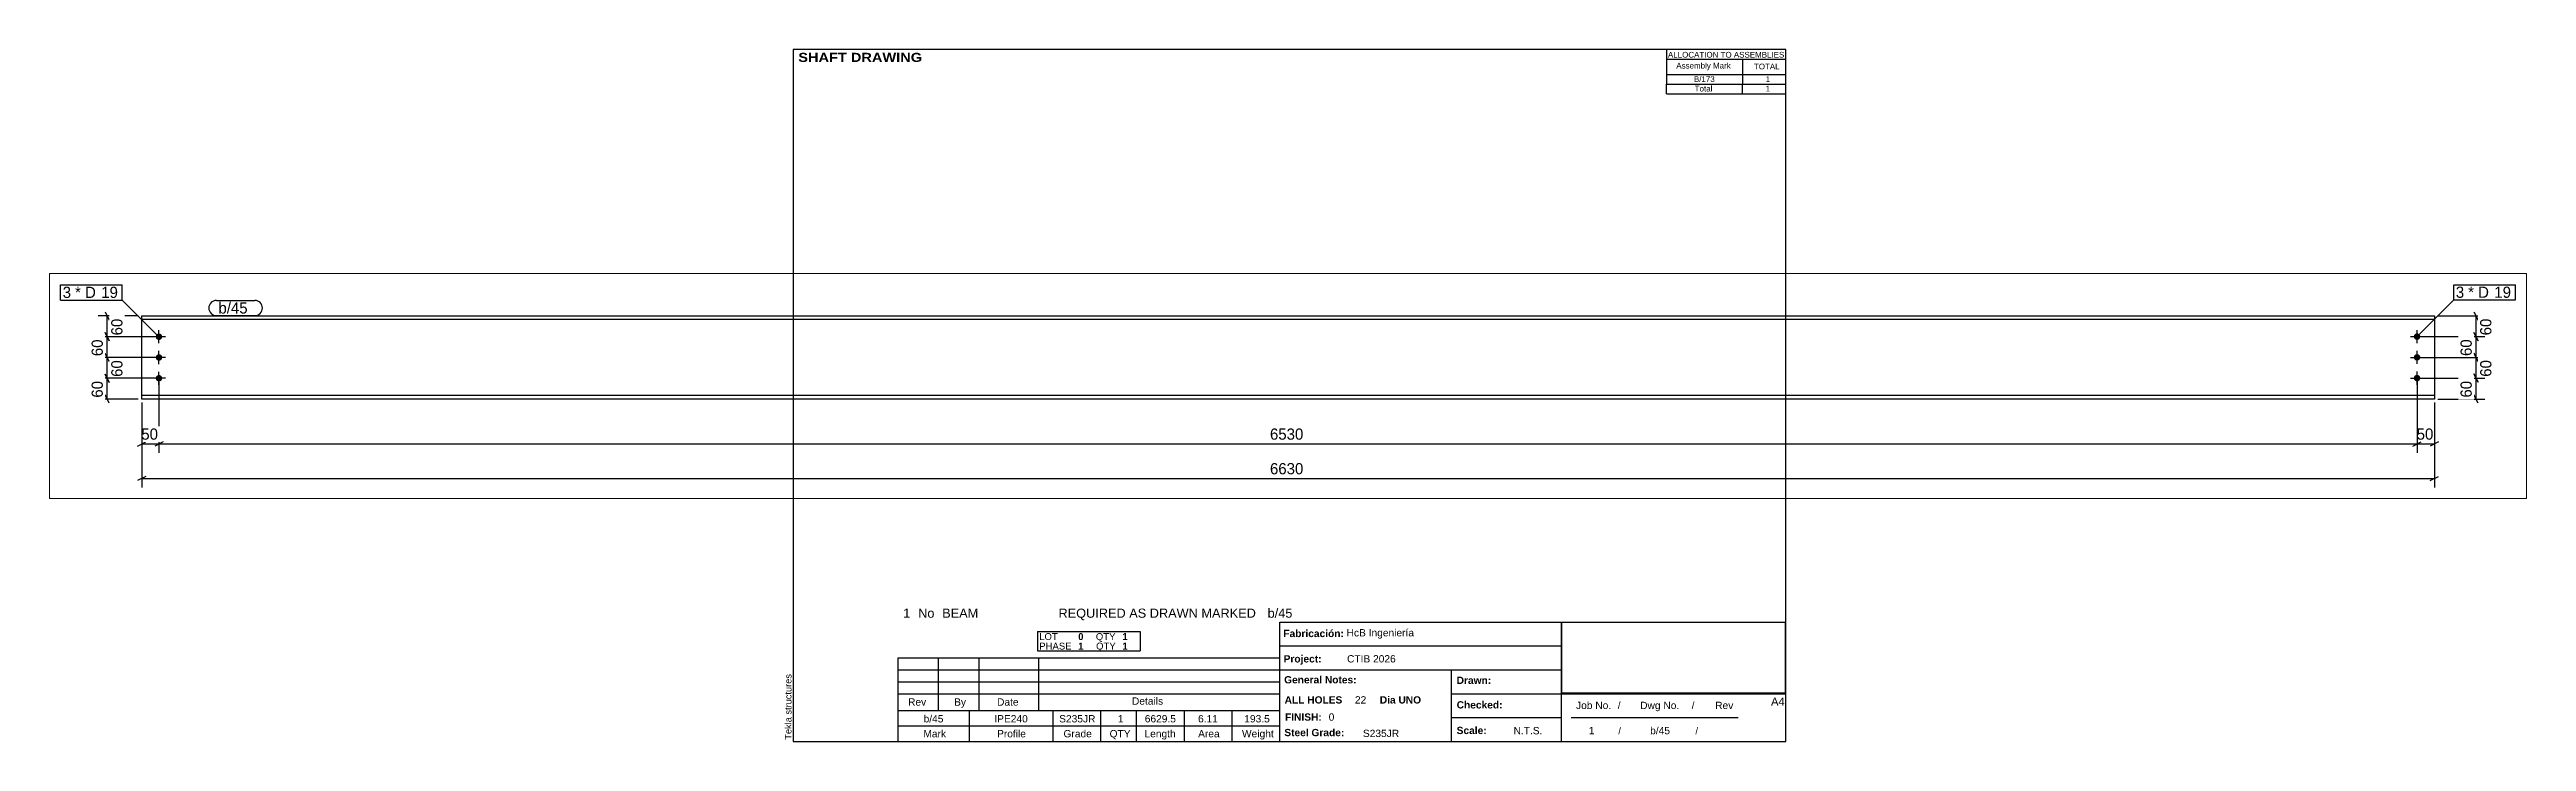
# Paper-space layout 'Layout1' of a CAD drawing. Header units: millimetres. Extents: x -210 to 506, y 5 to 205.
# The model-space entities are those that its viewports show. They can reach past a viewport. Long polylines and large blocks are cut down to what shows.
import ezdxf

# ---------------------------------------------------------------- set-up
doc = ezdxf.new("R2010")
doc.units = ezdxf.units.MM
doc.layers.add('Viewport layer', color=7, linetype='Continuous', plot=False)
doc.styles.add('Arial', font='ARIAL.TTF', dxfattribs={"height": 0.2})
doc.styles.add('Arial Black', font='ARIBLK.TTF', dxfattribs={"height": 0.2})
doc.styles.add('Arial Bold', font='ARIALBD.TTF', dxfattribs={"height": 0.2})
doc.styles.add('Comic Sans MS', font='COMIC.TTF', dxfattribs={"height": 0.2})

msp = doc.modelspace()

# ---------------------------------------------------------------- hatches: boundary and pattern name
at = {"linetype": 'Continuous'}
for points in [[(306.9, 467.6, -1), (325.9, 467.6, -1)], [(6836.4, 468, -1), (6855.4, 468, -1)], [(306.9, 407.6, -1), (325.9, 407.6, -1)], [(6836.4, 408, -1), (6855.4, 408, -1)], [(306.9, 347.6, -1), (325.9, 347.6, -1)], [(6836.4, 348, -1), (6855.4, 348, -1)]]:
    msp.add_hatch(color=3, dxfattribs=at).paths.add_polyline_path(points)

# ---------------------------------------------------------------- linework, layer by layer
at = {"color": 8, "linetype": 'Continuous'}
for p, q in [((256.4, 527.6), (140.8, 527.6)), ((160.4, 539.6), (172.4, 515.6)), ((166.4, 467.6), (166.4, 527.6)), ((6905.9, 527.6), (7044.8, 527.6)), ((7010.4, 539.6), (7022.4, 515.6)), ((7016.4, 468), (7016.4, 527.6)), ((306.4, 467.6), (140.8, 467.6)), ((172.4, 455.6), (160.4, 479.6)), ((6855.9, 468), (7044.8, 468)), ((7022.4, 456), (7010.4, 480)), ((306.4, 407.6), (140.8, 407.6)), ((160.4, 419.6), (172.4, 395.6)), ((172.4, 335.6), (160.4, 359.6)), ((166.4, 347.6), (166.4, 407.6)), ((6855.9, 408), (7042, 408)), ((7022.4, 396), (7010.4, 420)), ((7022.4, 336), (7010.4, 360)), ((256.4, 287.6), (138, 287.6)), ((306.4, 347.6), (140.8, 347.6)), ((172.4, 275.6), (160.4, 299.6)), ((316.4, 337.6), (316.4, 132)), ((316.4, 337.6), (316.4, 132)), ((6845.9, 338), (6845.9, 132)), ((6855.9, 348), (7044.8, 348)), ((6905.9, 287.6), (7042, 287.6)), ((7022.4, 275.6), (7010.4, 299.6)), ((266.4, 277.6), (266.4, 132)), ((6895.9, 277.6), (6895.9, 132)), ((254.4, 151.6), (278.4, 163.6)), ((266.4, 157.6), (316.4, 157.6)), ((328.4, 163.6), (304.4, 151.6)), ((328.4, 163.6), (304.4, 151.6)), ((6833.9, 151.6), (6857.9, 163.6)), ((6845.9, 157.6), (6895.9, 157.6)), ((6907.9, 163.6), (6883.9, 151.6)), ((278.4, 63.6), (254.4, 51.6)), ((266.4, 57.6), (6895.9, 57.6)), ((6883.9, 51.6), (6907.9, 63.6))]:
    msp.add_line(p, q, dxfattribs=at)
at = {"color": 7, "linetype": 'Continuous'}
for p, q in [((266.4, 287.6), (266.4, 527.6)), ((266.4, 527.6), (6895.9, 527.6)), ((6895.9, 517.8), (266.4, 517.8)), ((6895.9, 527.6), (6895.9, 287.6)), ((6895.9, 297.4), (266.4, 297.4)), ((6895.9, 287.6), (266.4, 287.6))]:
    msp.add_line(p, q, dxfattribs=at)
at = {"color": 3, "linetype": 'Continuous'}
for p, q in [((335.4, 467.6), (297.4, 467.6)), ((316.4, 448.6), (316.4, 486.6)), ((6826.9, 468), (6864.9, 468)), ((6845.9, 449), (6845.9, 487)), ((335.4, 407.6), (297.4, 407.6)), ((316.4, 388.6), (316.4, 426.6)), ((316.4, 328.6), (316.4, 366.6)), ((6826.9, 408), (6864.9, 408)), ((6845.9, 389), (6845.9, 427)), ((6845.9, 329), (6845.9, 367)), ((335.4, 347.6), (297.4, 347.6)), ((6826.9, 348), (6864.9, 348))]:
    msp.add_line(p, q, dxfattribs=at)

# ---------------------------------------------------------------- wipeouts: each hides what was drawn before it
at = {"color": 0}
for points in [[(64.1, 579.7), (64.1, 611.7), (38, 611.7), (38, 579.7)], [(6984, 580.1), (6984, 612.1), (6958, 612.1), (6958, 580.1)]]:
    msp.add_wipeout(points, dxfattribs=at)

# ---------------------------------------------------------------- next in the draw order: wipeouts: each hides what was drawn before it
for points in [[(64.1, 579.7), (64.1, 611.7), (38, 611.7), (38, 579.7)], [(6984, 580.1), (6984, 612.1), (6958, 612.1), (6958, 580.1)], [(217.2, 530.1), (172.4, 530.1), (172.4, 465.1), (217.2, 465.1)], [(587.7, 534.6), (587.7, 566.6), (488.4, 566.6), (488.4, 534.6)], [(7067.2, 530.3), (7022.4, 530.3), (7022.4, 465.3), (7067.2, 465.3)], [(217.2, 410.1), (172.4, 410.1), (172.4, 345.1), (217.2, 345.1)], [(6903.4, 163.6), (6903.4, 208.4), (6838.4, 208.4), (6838.4, 163.6)], [(3639.7, 63.6), (3639.7, 108.4), (3522.6, 108.4), (3522.6, 63.6)]]:
    msp.add_wipeout(points, dxfattribs=at)

# ---------------------------------------------------------------- next in the draw order: linework, layer by layer
at = {"color": 7, "linetype": 'Continuous'}
for p, q in [((32, 573.7), (32, 617.7)), ((6952, 574.1), (6952, 618.1))]:
    msp.add_line(p, q, dxfattribs=at)
at = {"color": 8, "linetype": 'Continuous'}
for p, q in [((306.4, 467.6), (138, 467.6)), ((160.4, 479.6), (172.4, 455.6)), ((166.4, 407.6), (166.4, 467.6)), ((6855.9, 468), (7042, 468)), ((7010.4, 480), (7022.4, 456)), ((7016.4, 408), (7016.4, 468)), ((306.4, 407.6), (138, 407.6)), ((172.4, 395.6), (160.4, 419.6)), ((160.4, 359.6), (172.4, 335.6)), ((306.4, 347.6), (138, 347.6)), ((166.4, 287.6), (166.4, 347.6)), ((6845.9, 338), (6845.9, 132)), ((6895.9, 277.6), (6895.9, 32)), ((316.4, 157.6), (6845.9, 157.6)), ((6833.9, 151.6), (6857.9, 163.6))]:
    msp.add_line(p, q, dxfattribs=at)

# ---------------------------------------------------------------- next in the draw order: texts
at = {"color": 3, "style": 'Comic Sans MS'}
for p in [(210.8, 471.5), (7060.8, 471.7), (210.8, 351.5)]:
    msp.add_text('60', height=32.38, rotation=90.00021, dxfattribs=at).set_placement(p)
for s, p in [('50', (6844.8, 170)), ('6630', (3529, 70))]:
    msp.add_text(s, height=32.38, dxfattribs=at).set_placement(p)

# ---------------------------------------------------------------- next in the draw order: wipeouts: each hides what was drawn before it
at = {"color": 0}
for points in [[(139.9, 579.7), (139.9, 611.7), (73.7, 611.7), (73.7, 579.7)], [(7059.8, 580.1), (7059.8, 612.1), (6993.6, 612.1), (6993.6, 580.1)], [(587.7, 534.6), (587.7, 566.6), (488.4, 566.6), (488.4, 534.6)]]:
    msp.add_wipeout(points, dxfattribs=at)

# ---------------------------------------------------------------- next in the draw order: linework, layer by layer
at = {"color": 7, "linetype": 'Continuous'}
for p, q in [((482.4, 572.6), (593.7, 572.6)), ((482.4, 528.6), (593.7, 528.6))]:
    msp.add_line(p, q, dxfattribs=at)
for centre, start, end in [((482.4, 550.6), 90, 270), ((593.7, 550.6), 270, 90)]:
    msp.add_arc(centre, 22, start, end, dxfattribs=at)

# ---------------------------------------------------------------- next in the draw order: texts
at = {"color": 3, "style": 'Comic Sans MS'}
msp.add_text('b/45', height=32.38, dxfattribs=at).set_placement((488.4, 534.6))

# ---------------------------------------------------------------- next in the draw order: wipeouts: each hides what was drawn before it
at = {"color": 0}
for points in [[(139.9, 579.7), (139.9, 611.7), (73.7, 611.7), (73.7, 579.7)], [(7059.8, 580.1), (7059.8, 612.1), (6993.6, 612.1), (6993.6, 580.1)], [(160.4, 470.1), (115.6, 470.1), (115.6, 405.1), (160.4, 405.1)], [(7010.4, 470.5), (6965.6, 470.5), (6965.6, 405.5), (7010.4, 405.5)], [(160.4, 350.1), (115.6, 350.1), (115.6, 285.1), (160.4, 285.1)], [(323.9, 163.6), (323.9, 208.4), (258.9, 208.4), (258.9, 163.6)], [(3639.7, 163.6), (3639.7, 208.4), (3522.6, 208.4), (3522.6, 163.6)]]:
    msp.add_wipeout(points, dxfattribs=at)

# ---------------------------------------------------------------- next in the draw order: linework, layer by layer
at = {"color": 7, "linetype": 'Continuous'}
msp.add_line((6845.9, 468), (6952, 574.1), dxfattribs=at)
at = {"color": 8, "linetype": 'Continuous'}
for p, q in [((6855.9, 408), (7044.8, 408)), ((7010.4, 420), (7022.4, 396)), ((7016.4, 348), (7016.4, 408)), ((266.4, 277.6), (266.4, 32))]:
    msp.add_line(p, q, dxfattribs=at)

# ---------------------------------------------------------------- next in the draw order: texts
at = {"color": 3, "style": 'Comic Sans MS'}
for s, height, p in [('3', 32.4, (38, 579.7)), ('3', 32.4, (6958, 580.1)), ('50', 32.38, (265.3, 170)), ('6530', 32.38, (3529, 170))]:
    msp.add_text(s, height=height, dxfattribs=at).set_placement(p)
for p in [(154, 411.5), (7004, 411.9), (154, 291.5)]:
    msp.add_text('60', height=32.38, rotation=90.00021, dxfattribs=at).set_placement(p)

# ---------------------------------------------------------------- next in the draw order: wipeouts: each hides what was drawn before it
at = {"color": 0}
for points in [[(194.7, 579.7), (194.7, 611.7), (149.5, 611.7), (149.5, 579.7)], [(7114.7, 580.1), (7114.7, 612.1), (7069.4, 612.1), (7069.4, 580.1)]]:
    msp.add_wipeout(points, dxfattribs=at)

# ---------------------------------------------------------------- next in the draw order: wipeouts: each hides what was drawn before it
for points in [[(194.7, 579.7), (194.7, 611.7), (149.5, 611.7), (149.5, 579.7)], [(7114.7, 580.1), (7114.7, 612.1), (7069.4, 612.1), (7069.4, 580.1)], [(7067.2, 410.5), (7022.4, 410.5), (7022.4, 345.5), (7067.2, 345.5)]]:
    msp.add_wipeout(points, dxfattribs=at)

# ---------------------------------------------------------------- next in the draw order: linework, layer by layer
at = {"color": 7, "linetype": 'Continuous'}
for p, q in [((32, 617.7), (210.3, 617.7)), ((32, 573.7), (210.3, 573.7)), ((210.3, 573.7), (210.3, 617.7)), ((316.4, 467.6), (210.3, 573.7)), ((6952, 618.1), (7130.3, 618.1)), ((6952, 574.1), (7130.3, 574.1)), ((7130.3, 574.1), (7130.3, 618.1))]:
    msp.add_line(p, q, dxfattribs=at)
at = {"color": 8, "linetype": 'Continuous'}
for p, q in [((7010.4, 360), (7022.4, 336)), ((6855.9, 348), (7042, 348)), ((7016.4, 287.6), (7016.4, 348))]:
    msp.add_line(p, q, dxfattribs=at)

# ---------------------------------------------------------------- next in the draw order: texts
at = {"color": 3, "style": 'Comic Sans MS'}
for s, p in [('* D', (73.7, 579.7)), ('19', (149.5, 579.7)), ('* D', (6993.6, 580.1)), ('19', (7069.4, 580.1))]:
    msp.add_text(s, height=32.38, dxfattribs=at).set_placement(p)
msp.add_text('60', height=32.38, rotation=90.00021, dxfattribs=at).set_placement((7060.8, 351.9))

# ---------------------------------------------------------------- next in the draw order: wipeouts: each hides what was drawn before it
at = {"color": 0}
msp.add_wipeout([(7010.4, 350.3), (6965.6, 350.3), (6965.6, 285.3), (7010.4, 285.3)], dxfattribs=at)

# ---------------------------------------------------------------- next in the draw order: texts
at = {"color": 3, "style": 'Comic Sans MS'}
msp.add_text('60', height=32.38, rotation=90.00021, dxfattribs=at).set_placement((7004, 291.7))

psp = doc.layouts.get("Layout1")

# ---------------------------------------------------------------- linework, layer by layer
at = {"color": 5, "linetype": 'Continuous'}
for p, q in [((292, 205), (5, 205)), ((5, 205), (5, 5)), ((292, 5), (292, 205)), ((5, 5), (292, 5))]:
    psp.add_line(p, q, dxfattribs=at)
at = {"color": 7, "linetype": 'Continuous'}
for p, q in [((257.51, 205), (257.51, 197.75)), ((257.57, 202.24), (292, 202.24)), ((279.49, 202.24), (279.49, 197.75)), ((257.51, 197.75), (257.51, 195)), ((257.51, 192.23), (257.51, 194.99)), ((257.54, 194.99), (292, 194.99)), ((257.57, 197.75), (292, 197.75)), ((279.49, 197.75), (279.49, 195)), ((279.49, 192.23), (279.49, 194.99)), ((257.51, 192.23), (292, 192.23)), ((75.68, 36.74), (105.35, 36.74)), ((75.68, 36.74), (75.68, 33.98)), ((105.35, 36.74), (105.35, 33.98)), ((145.72, 5), (145.72, 39.5)), ((145.75, 39.5), (292, 39.5)), ((227.14, 5), (227.14, 39.5)), ((35.31, 13.97), (35.31, 29.15)), ((35.31, 29.15), (145.71, 29.15)), ((47.04, 13.97), (47.04, 29.15)), ((58.77, 13.97), (58.77, 29.15)), ((75.68, 33.98), (75.68, 31.22)), ((75.68, 31.22), (105.35, 31.22)), ((76.02, 13.97), (76.02, 29.15)), ((105.35, 33.98), (105.35, 31.22)), ((145.71, 13.97), (145.71, 29.15)), ((145.72, 32.6), (227.14, 32.6)), ((35.31, 25.7), (145.71, 25.7)), ((35.31, 22.25), (145.71, 22.25)), ((145.72, 25.7), (227.14, 25.7)), ((195.4, 5), (195.4, 25.7)), ((35.31, 18.8), (145.71, 18.8)), ((195.4, 18.8), (292, 18.8)), ((35.31, 13.96), (145.71, 13.97)), ((35.31, 9.49), (35.31, 13.96)), ((35.31, 9.48), (145.72, 9.49)), ((35.31, 5), (35.31, 9.48)), ((56.01, 9.49), (56.01, 13.97)), ((56.01, 5), (56.01, 9.48)), ((80.16, 9.49), (80.16, 13.97)), ((80.16, 5), (80.16, 9.48)), ((93.96, 9.49), (93.96, 13.97)), ((93.96, 5), (93.96, 9.48)), ((104.31, 9.49), (104.31, 13.97)), ((104.31, 5), (104.31, 9.48)), ((118.11, 9.49), (118.11, 13.97)), ((118.11, 5), (118.11, 9.48)), ((131.91, 9.49), (131.91, 13.97)), ((131.91, 5), (131.91, 9.48)), ((195.4, 11.9), (227.14, 11.9)), ((229.99, 11.92), (278.29, 11.92))]:
    psp.add_line(p, q, dxfattribs=at)
at = {"color": 2, "linetype": 'Continuous'}
for p, q in [((227.28, 39.46), (291.86, 39.46)), ((227.29, 19.02), (227.29, 39.46)), ((291.96, 19.03), (291.96, 39.47)), ((227.28, 19.03), (291.86, 19.03))]:
    psp.add_line(p, q, dxfattribs=at)

# ---------------------------------------------------------------- texts
at = {"color": 7}
for s, height, style, p in [(' SHAFT DRAWING', 2.6342, 'Arial Black', (5.3, 201.42)), ('ALLOCATION TO ASSEMBLIES', 1.6475, 'Arial', (257.95, 202.68)), ('Assembly Mark', 1.6475, 'Arial', (260.35, 199.52)), ('TOTAL', 1.648, 'Arial', (282.81, 199.28)), ('1', 2.64, 'Arial', (36.8, 40.76)), ('No', 2.636, 'Arial', (41.13, 40.76)), ('BEAM', 2.636, 'Arial', (48.08, 40.76)), ('REQUIRED AS DRAWN MARKED', 2.636, 'Arial', (81.71, 40.76)), ('b/45', 2.636, 'Arial', (142.18, 40.76)), ('b/45', 2.109, 'Arial', (42.71, 10.5)), ('IPE240', 2.109, 'Arial', (63.17, 10.5)), ('S235JR', 2.109, 'Arial', (81.91, 10.5)), ('1', 2.11, 'Arial', (98.86, 10.5)), ('6629.5', 2.109, 'Arial', (106.66, 10.5)), ('6.11', 2.109, 'Arial', (122.06, 10.5)), ('193.5', 2.109, 'Arial', (135.43, 10.5)), ('FINISH:', 2.107, 'Arial Bold', (147.22, 11)), ('0', 2.11, 'Arial', (159.84, 11))]:
    psp.add_text(s, height=height, dxfattribs=dict(at, style=style)).set_placement(p)
at = {"color": 7, "linetype": 'Continuous'}
for s, height, style, p in [('B/173', 1.648, 'Arial', (265.45, 195.63)), ('Total', 1.648, 'Arial', (265.67, 192.88)), ('1', 1.65, 'Arial', (286.21, 192.88)), ('1', 1.65, 'Arial', (286.23, 195.63)), ('LOT', 1.977, 'Arial', (76.13, 34.33)), ('0', 1.98, 'Arial Bold', (87.41, 34.33)), ('QTY', 1.977, 'Arial', (92.51, 34.33)), ('1', 1.98, 'Arial Bold', (100.18, 34.33)), ('Fabricación:', 2.1074, 'Arial Bold', (146.73, 35.16)), ('HcB Ingeniería', 2.1088, 'Arial', (165.02, 35.36)), ('PHASE', 1.977, 'Arial', (76.13, 31.57)), ('1', 1.98, 'Arial Bold', (87.41, 31.57)), ('QTY', 1.977, 'Arial', (92.58, 31.57)), ('1', 1.98, 'Arial Bold', (100.18, 31.57)), ('Project:', 2.107, 'Arial Bold', (146.81, 27.83)), ('CTIB 2026', 2.109, 'Arial', (165.14, 27.83)), ('General Notes:', 2.1074, 'Arial Bold', (146.96, 21.78)), ('Drawn:', 2.107, 'Arial Bold', (196.85, 21.62)), ('Rev', 2.109, 'Arial', (38.21, 15.35)), ('By', 2.109, 'Arial', (51.53, 15.35)), ('Date', 2.109, 'Arial', (63.94, 15.35)), ('Details', 2.109, 'Arial', (102.96, 15.63)), ('ALL HOLES', 2.107, 'Arial Bold', (147.1, 15.96)), ('22', 2.109, 'Arial', (167.43, 15.96)), ('Dia UNO', 2.107, 'Arial Bold', (174.62, 15.96)), ('Checked:', 2.107, 'Arial Bold', (196.85, 14.53)), ('Job No.', 2.109, 'Arial', (231.37, 14.37)), ('/', 2.11, 'Arial', (243.42, 14.37)), ('Dwg No.', 2.109, 'Arial', (249.91, 14.37)), ('/', 2.11, 'Arial', (264.81, 14.37)), ('Rev', 2.109, 'Arial', (271.61, 14.37)), ('A4', 2.307, 'Arial', (287.76, 15.38)), ('Mark', 2.109, 'Arial', (42.64, 6.19)), ('Profile', 2.109, 'Arial', (63.95, 6.19)), ('Grade', 2.109, 'Arial', (83.16, 6.19)), ('QTY', 2.109, 'Arial', (96.49, 6.19)), ('Length', 2.109, 'Arial', (106.58, 6.19)), ('Area', 2.109, 'Arial', (122.09, 6.19)), ('Weight', 2.109, 'Arial', (134.77, 6.19)), ('Steel Grade:', 2.1074, 'Arial Bold', (147.01, 6.52)), ('S235JR', 2.109, 'Arial', (169.74, 6.28)), ('Scale:', 2.107, 'Arial Bold', (196.85, 7.13)), ('N.T.S.', 2.109, 'Arial', (213.29, 7.08)), ('1', 2.11, 'Arial', (235.04, 7.08)), ('/', 1.98, 'Arial', (243.58, 7.08)), ('b/45', 2.109, 'Arial', (252.8, 7.08)), ('/', 1.98, 'Arial', (265.88, 7.08))]:
    psp.add_text(s, height=height, dxfattribs=dict(at, style=style)).set_placement(p)
at = {"color": 174, "linetype": 'Continuous', "style": 'Arial'}
psp.add_text('Tekla structures', height=1.9102, rotation=90, dxfattribs=at).set_placement((4.5, 5.5))

# ---------------------------------------------------------------- viewports
at = {"layer": 'Viewport layer', "view_target_point": (3581.15, 325.03)}
psp.add_viewport(center=(148.08, 107.73), size=(716.23, 65.0065), view_center_point=(0, 0), view_height=650.065, dxfattribs=at)

doc.saveas('drawing.dxf')
